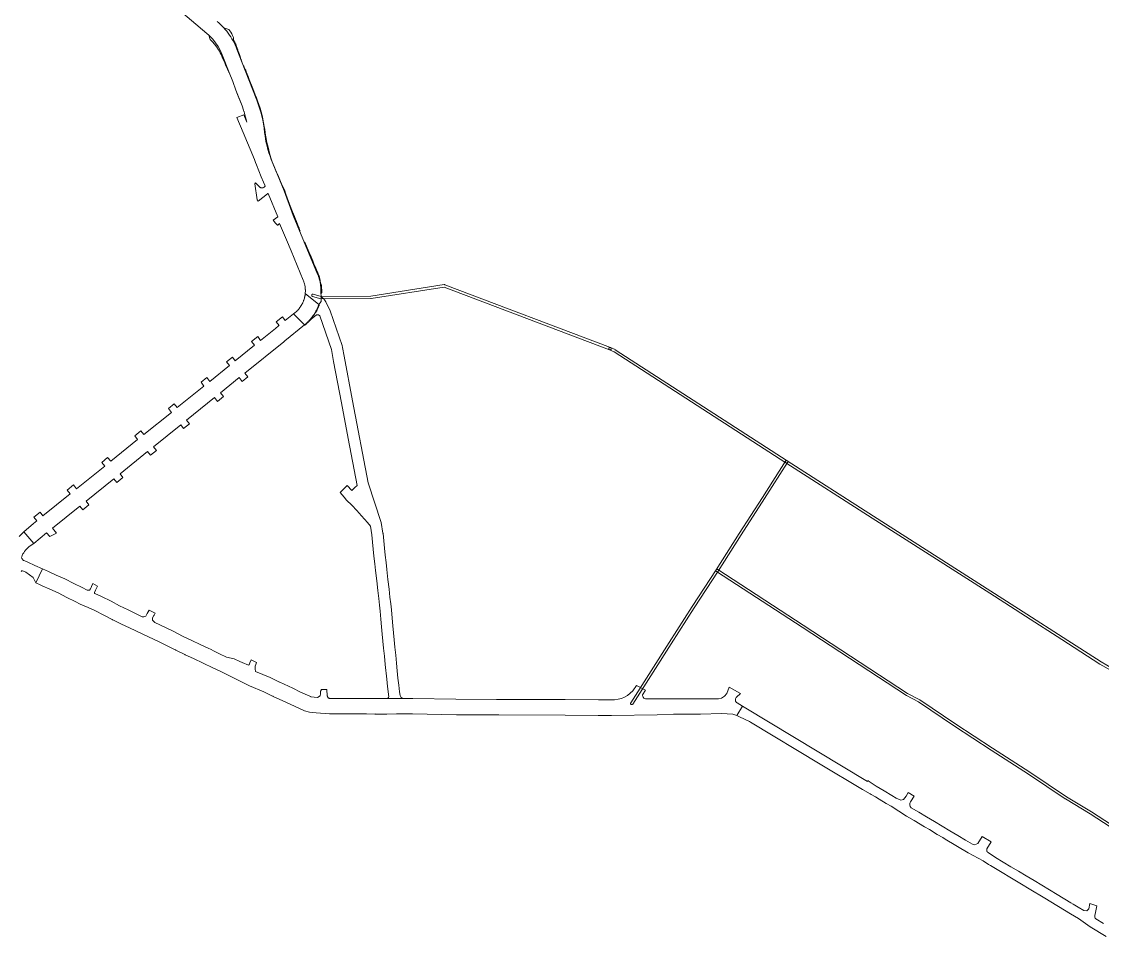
# Model space of a CAD drawing. Header units: inches. Extents: x 704148 to 723432, y 7075344 to 7101810.
# Drawn here: x 719821 to 721626, y 7090473 to 7092001 of the extents above; entities that cross this region are included whole.
import ezdxf

# ---------------------------------------------------------------- set-up
doc = ezdxf.new("R2010")
doc.units = ezdxf.units.IN
doc.header["$MEASUREMENT"] = 0
doc.layers.add('gisdb.gisadmin', color=7, linetype='Continuous', lineweight=9, true_color=0xccf5fc)

msp = doc.modelspace()

# ---------------------------------------------------------------- linework, layer by layer
at = {"layer": 'gisdb.gisadmin'}
for points in [[(720147.6355, 7092001.1181), (720150.5299, 7091998.5928), (720151.9779, 7091997.242), (720153.3386, 7091995.9725), (720156.0583, 7091993.2599), (720156.9681, 7091992.2899), (720158.686, 7091990.4582), (720161.2189, 7091987.5704), (720163.6542, 7091984.5998), (720165.989, 7091981.5497), (720168.2208, 7091978.4234), (720170.3472, 7091975.2244), (720172.3657, 7091971.9563), (720174.2742, 7091968.6228), (720176.0704, 7091965.2275), (720177.7525, 7091961.7741), (720179.3185, 7091958.2667), (720180.7667, 7091954.7089), (720213.8302, 7091869.4383), (720216.2308, 7091862.9385), (720218.421, 7091856.3647), (720220.3983, 7091849.7239), (720222.1609, 7091843.0228), (720223.7068, 7091836.2685), (720225.0345, 7091829.4679), (720226.1425, 7091822.6281), (720227.0298, 7091815.7562), (720227.7716, 7091809.9936), (720228.6942, 7091804.2572), (720229.7967, 7091798.5527), (720231.078, 7091792.8856), (720232.5368, 7091787.2616), (720234.1716, 7091781.6862), (720235.9809, 7091776.165), (720237.9629, 7091770.7034), (720239.5763, 7091766.6589), (720239.6104, 7091766.5502), (720239.6192, 7091766.5514), (720240.1156, 7091765.3068), (720259.6972, 7091718.3754), (720274.5234, 7091677.128), (720315.4037, 7091579.1495), (720316.3261, 7091576.8277), (720316.7876, 7091575.6661), (720316.805, 7091575.6119), (720316.806, 7091575.6088), (720317.1686, 7091574.4756), (720317.93, 7091572.0961), (720318.311, 7091570.9057), (720318.6096, 7091569.692), (720319.2067, 7091567.2655), (720319.5052, 7091566.0523), (720319.7201, 7091564.821), (720320.1497, 7091562.3596), (720320.3646, 7091561.1285), (720320.4948, 7091559.8854), (720320.7551, 7091557.4004), (720320.8853, 7091556.1575), (720320.9302, 7091554.9084), (720321.0198, 7091552.4116), (720321.024, 7091549.9133), (720321.3837, 7091539.6721), (720321.1917, 7091532.9772), (720317.3568, 7091528.1669), (720294.8344, 7091546.7261), (720294.8344, 7091546.7262), (720294.9283, 7091547.9842), (720294.9561, 7091548.3571), (720295.0211, 7091549.9913), (720295.0258, 7091550.9518), (720295.0291, 7091551.6267), (720294.9843, 7091553.1265), (720294.9802, 7091553.2615), (720294.96, 7091553.5729), (720294.8745, 7091554.8935), (720294.8294, 7091555.3453), (720294.7121, 7091556.5209), (720294.5251, 7091557.9046), (720294.4931, 7091558.1417), (720294.2179, 7091559.7538), (720294.0556, 7091560.5387), (720293.8867, 7091561.3554), (720293.6841, 7091562.1881), (720293.5001, 7091562.9446), (720293.0584, 7091564.5193), (720292.6583, 7091565.7756), (720292.5621, 7091566.0776), (720292.4766, 7091566.317), (720292.012, 7091567.6178), (720291.4086, 7091569.1379), (720271.0793, 7091617.8613), (720263.4404, 7091636.1695), (720252.0039, 7091663.5797), (720252.0038, 7091663.5797), (720248.7841, 7091660.9806), (720248.2251, 7091660.5293), (720245.1705, 7091664.3133), (720241.4641, 7091668.9047), (720241.4726, 7091668.9113), (720249.2277, 7091674.9079), (720233.0541, 7091713.6715), (720233.054, 7091713.6715), (720232.9845, 7091713.6714), (720232.915, 7091713.6689), (720232.8456, 7091713.664), (720232.825, 7091713.6618), (720232.778, 7091713.6569), (720232.7764, 7091713.6567), (720232.7075, 7091713.647), (720232.7067, 7091713.6468), (720232.639, 7091713.6348), (720232.571, 7091713.6203), (720232.5638, 7091713.6186), (720232.5035, 7091713.6035), (720232.4366, 7091713.5843), (720232.3704, 7091713.5628), (720232.305, 7091713.539), (720232.2676, 7091713.5239), (720232.2405, 7091713.513), (720232.2132, 7091713.5008), (720232.177, 7091713.4847), (720232.1144, 7091713.4542), (720232.053, 7091713.4216), (720232.0032, 7091713.3929), (720231.9927, 7091713.3868), (720231.9337, 7091713.35), (720231.876, 7091713.3112), (720231.8727, 7091713.3088), (720231.8197, 7091713.2703), (720231.7676, 7091713.2297), (720231.7648, 7091713.2276), (720216.1392, 7091700.6051), (720214.254, 7091702.9387), (720210.5543, 7091729.8845), (720211.9949, 7091731.2718), (720218.2407, 7091724.7865), (720218.6995, 7091724.3574), (720219.376, 7091723.8646), (720219.3762, 7091723.8644), (720219.377, 7091723.864), (720219.7387, 7091723.6545), (720220.1139, 7091723.4709), (720220.1149, 7091723.4704), (720220.1155, 7091723.4702), (720220.7011, 7091723.2446), (720220.7011, 7091723.2445), (720221.307, 7091723.0814), (720221.3077, 7091723.0812), (720221.3084, 7091723.0811), (720221.928, 7091722.9822), (720222.9739, 7091722.9627), (720223.5974, 7091723.0385), (720224.4093, 7091723.2399), (720224.41, 7091723.2401), (720224.4121, 7091723.2408), (720224.8033, 7091723.3827), (720224.8038, 7091723.3829), (720224.8039, 7091723.383), (720224.804, 7091723.383), (720225.5564, 7091723.7489), (720225.5567, 7091723.7491), (720225.5579, 7091723.7498), (720225.9114, 7091723.9702), (720225.9122, 7091723.9707), (720225.9124, 7091723.9709), (720225.9126, 7091723.971), (720226.4143, 7091724.3482), (720226.7257, 7091724.628), (720226.7258, 7091724.6281), (720226.7259, 7091724.6282), (720226.7259, 7091724.6283), (720227.2863, 7091725.2493), (720227.2867, 7091725.2498), (720227.2878, 7091725.2513), (720227.5333, 7091725.5884), (720227.8572, 7091726.1263), (720227.8573, 7091726.1265), (720227.8573, 7091726.1266), (720227.3207, 7091727.4127), (720225.217, 7091732.4546), (720221.3951, 7091741.6147), (720213.1522, 7091761.3705), (720211.5073, 7091765.3128), (720211.7749, 7091765.418), (720211.775, 7091765.418), (720209.9892, 7091770.6307), (720191.2285, 7091815.5914), (720180.7034, 7091840.8153), (720192.1254, 7091844.9447), (720197.4531, 7091832.7593), (720197.4532, 7091832.7591), (720195.7643, 7091839.5439), (720195.2751, 7091841.367), (720194.6376, 7091843.6387), (720193.5581, 7091847.2561), (720193.4877, 7091847.4767), (720193.1681, 7091848.6626), (720192.501, 7091850.5585), (720191.6483, 7091853.0852), (720189.2179, 7091859.8881), (720189.2158, 7091859.8941), (720178.898, 7091886.5038), (720174.0226, 7091900.7526), (720167.4591, 7091916.0048), (720156.1523, 7091945.1648), (720153.0392, 7091952.2586), (720149.3198, 7091959.054), (720145.0222, 7091965.4995), (720140.1793, 7091971.5459), (720134.8278, 7091977.1471), (720133.8688, 7091978.0099), (720133.8503, 7091978.0706), (720130.6159, 7091980.9366), (720130.6137, 7091980.9385), (720079.1892, 7092024.3159)], [(721641.3208, 7090916.6639), (721622.2262, 7090927.6315), (721622.1928, 7090927.6511), (721622.1388, 7090927.6846), (721558.896, 7090968.4472), (721498.026, 7091007.6154), (721438.1396, 7091045.8796), (721241.7563, 7091171.0514), (721097.868, 7091263.8458), (721097.6403, 7091264.0169), (721097.3979, 7091264.2676), (721097.2029, 7091264.5566), (721097.0609, 7091264.8751), (721096.9765, 7091265.2134), (721096.9521, 7091265.5612), (721096.9884, 7091265.9081), (721097.0844, 7091266.2432), (721097.2371, 7091266.5567), (721097.442, 7091266.8388), (721097.6928, 7091267.0811), (721097.9818, 7091267.2762), (721098.3002, 7091267.4182), (721098.6386, 7091267.5027), (721098.9864, 7091267.5271), (721099.3332, 7091267.4908), (721099.6685, 7091267.3948), (721099.9819, 7091267.242), (721100.0363, 7091267.2081), (721243.9156, 7091174.4195), (721440.2918, 7091049.2522), (721500.1855, 7091010.9833), (721561.0622, 7090971.8109), (721624.2644, 7090931.0745), (721643.292, 7090920.1454)], [(719816.892, 7091140.7735), (719821.8268, 7091145.6319), (719824.8839, 7091148.3247), (719841.4623, 7091128.9064), (719833.7885, 7091124.012), (719827.7154, 7091117.6873), (719826.0643, 7091115.7475), (719824.5885, 7091113.6711), (719823.2993, 7091111.4741), (719822.2065, 7091109.173), (719821.3184, 7091106.7855), (719821.0145, 7091105.7839)], [(719820.9992, 7091104.7487), (719821.0492, 7091104.5816), (719821.1918, 7091104.2635), (719821.3875, 7091103.9749), (719821.8151, 7091103.5497), (719822.2939, 7091103.0428), (719822.6773, 7091102.4605), (719822.8295, 7091102.1465), (719823.0921, 7091101.5004), (719823.3979, 7091101.0773), (719823.8029, 7091100.7477), (719824.278, 7091100.5346), (719824.7624, 7091100.3869), (719828.9801, 7091098.7875), (719831.41, 7091097.69), (719842.89, 7091092.49), (719856.0758, 7091086.5257), (719844.6331, 7091063.1654), (719840.0563, 7091072.3138), (719827.9853, 7091080.9836), (719821.6529, 7091083.9572), (719821.4836, 7091083.6497), (719821.1658, 7091083.212), (719820.4221, 7091082.4279)], [(721639.4456, 7090655.7428), (721605.9758, 7090677.4697), (721564.5715, 7090702.5474), (721564.4957, 7090702.5957), (721502.775, 7090743.8773), (721440.6297, 7090783.7255), (721379.1648, 7090823.5731), (721379.1293, 7090823.5966), (721319.2702, 7090864.2419), (721299.1675, 7090874.9558), (721299.0785, 7090875.0062), (721299.0143, 7090875.0464), (721124.6251, 7090988.9753), (720981.6487, 7091082.0819), (720981.4284, 7091082.248), (720981.1861, 7091082.4988), (720980.991, 7091082.7877), (720980.8491, 7091083.1063), (720980.7647, 7091083.4445), (720980.7402, 7091083.7924), (720980.7766, 7091084.1392), (720980.8725, 7091084.4744), (720981.0252, 7091084.7879), (720981.2301, 7091085.07), (720981.4808, 7091085.3123), (720981.7699, 7091085.5074), (720982.0884, 7091085.6494), (720982.4267, 7091085.7339), (720982.7745, 7091085.7583), (720983.1213, 7091085.722), (720983.4565, 7091085.6259), (720983.77, 7091085.4732), (720983.8319, 7091085.4344), (721126.8109, 7090992.3263), (721301.1277, 7090878.4446), (721321.2463, 7090867.7222), (721321.3353, 7090867.6718), (721321.4293, 7090867.6118), (721381.3607, 7090826.9175), (721442.7996, 7090787.0867), (721504.9528, 7090747.2335), (721504.9852, 7090747.2123), (721566.6822, 7090705.9465), (721608.0754, 7090680.8755), (721608.1282, 7090680.8424), (721641.5868, 7090659.1228)], [(721632.6201, 7090472.6819), (721606.2316, 7090488.7344), (721586.4903, 7090502.5602), (721573.1917, 7090510.5684), (721530.3539, 7090536.343), (721503.9485, 7090552.2319), (721491.1047, 7090559.9581), (721439.6771, 7090590.8967), (721436.373, 7090593.0237), (721427.2396, 7090598.9319), (721410.6232, 7090607.8052), (721402.0632, 7090612.3763), (721363.5953, 7090635.3598), (721359.696, 7090637.6927), (721350.6202, 7090643.1232), (721337.5186, 7090651.099), (721329.4003, 7090655.8185), (721311.7186, 7090666.0976), (721299.216, 7090673.3691), (721273.7443, 7090689.9329), (721265.3875, 7090694.8991), (721253.4794, 7090701.9835), (721247.2118, 7090705.6999), (721240.3266, 7090709.7826), (721238.4307, 7090710.8418), (721225.6762, 7090717.9771), (721155.1058, 7090760.4852), (721038.8166, 7090830.5321), (721036.9242, 7090831.6356), (721020.4256, 7090839.7009), (721015.9015, 7090841.9125), (721025.0411, 7090857.5082), (721027.8765, 7090855.8003), (721233.9318, 7090731.6828), (721234.4811, 7090732.8962), (721235.1201, 7090732.5101), (721248.31, 7090723.6501), (721261.65, 7090715.74), (721274.66, 7090708), (721282.2, 7090703.52), (721289.68, 7090700.49), (721294.33, 7090701.5), (721298.58, 7090707.17), (721302.0176, 7090712.886), (721311.8714, 7090707.0615), (721305.81, 7090697.36), (721304.89, 7090694.98), (721304.76, 7090692.61), (721305.55, 7090689.84), (721307.26, 7090687.2), (721319.76, 7090679.93), (721332.73, 7090672.39), (721345.7, 7090664.85), (721358.94, 7090656.79), (721371.81, 7090649.09), (721384.68, 7090641.39), (721397.56, 7090633.69), (721409.6, 7090626.49), (721413.03, 7090625.7), (721415.4, 7090626.49), (721418.31, 7090628.08), (721425.5535, 7090639.7195), (721440.5676, 7090630.4555), (721433.39, 7090619.07), (721433.1901, 7090618.0859), (721433.1572, 7090617.0822), (721433.2921, 7090616.0871), (721433.5911, 7090615.1284), (721434.0458, 7090614.233), (721434.6435, 7090613.426), (721435.3674, 7090612.73), (721447.92, 7090604.61), (721460.78, 7090596.88), (721473.64, 7090589.14), (721486.49, 7090581.4), (721499.35, 7090573.67), (721512.2, 7090565.94), (721525.05, 7090558.2), (721537.91, 7090550.47), (721550.76, 7090542.73), (721573.6, 7090528.99), (721577.3893, 7090526.7128), (721586.08, 7090521.49), (721595.22, 7090515.98), (721600.41, 7090515.48), (721603.87, 7090518.7), (721605.6958, 7090527.8855), (721617.3594, 7090523.8033), (721614.21, 7090509.74), (721614.06, 7090508.22), (721613.86, 7090506.8), (721613.84, 7090505.37), (721614.04, 7090504.12), (721614.56, 7090502.87), (721615.41, 7090501.84), (721628.29, 7090494.01)]]:
    msp.add_lwpolyline(points, dxfattribs=at)
for points in [[(720153.0392, 7091952.2586), (720156.1523, 7091945.1648), (720167.4591, 7091916.0048), (720167.1987, 7091916.6099), (720165.176, 7091921.1883), (720163.5398, 7091924.844), (720161.8766, 7091928.4893), (720160.4476, 7091931.6891), (720157.8524, 7091937.6544), (720156.2215, 7091941.3122), (720154.0955, 7091946.1291), (720152.9749, 7091948.4949), (720151.5253, 7091951.1807), (720149.9244, 7091953.7761), (720146.9535, 7091958.0546), (720142.9975, 7091963.1707), (720139.6261, 7091967.0597), (720136.6824, 7091970.1581), (720136.0799, 7091970.7623), (720133.8688, 7091978.0099), (720134.8278, 7091977.1471), (720140.1793, 7091971.5459), (720145.0222, 7091965.4995), (720149.3198, 7091959.054)], [(720187.5285, 7091937.3633), (720188.5818, 7091934.554), (720180.7667, 7091954.7089), (720179.3185, 7091958.2667), (720177.7525, 7091961.7741), (720176.0704, 7091965.2275), (720174.2742, 7091968.6228), (720172.3657, 7091971.9563), (720170.3472, 7091975.2244), (720168.2208, 7091978.4234), (720165.989, 7091981.5497), (720163.6542, 7091984.5998), (720161.2189, 7091987.5704), (720158.841, 7091990.2815), (720158.8451, 7091990.2826), (720167.0688, 7091987.8745), (720168.7737, 7091985.4056), (720170.4052, 7091982.892), (720171.962, 7091980.3362), (720172.5413, 7091979.2877), (720173.4156, 7091977.7228), (720173.9785, 7091976.6693), (720174.4313, 7091975.5498), (720174.7441, 7091974.3503), (720174.8105, 7091973.0134), (720174.87, 7091971.687), (720175.0641, 7091971.1229), (720175.4453, 7091969.9946), (720175.8172, 7091968.8662), (720176.2894, 7091967.7959), (720177.1511, 7091966.2726), (720177.7418, 7091965.264), (720178.442, 7091963.6582), (720178.6606, 7091963.1164), (720179.3018, 7091961.4867), (720180.1232, 7091959.3037), (720180.906, 7091957.1099), (720181.7964, 7091954.4464), (720181.9554, 7091953.4355), (720182.0034, 7091952.3816), (720182.0195, 7091951.8515), (720182.1046, 7091951.3483), (720183.7551, 7091948.7706), (720184.4707, 7091947.4393), (720184.8569, 7091946.5165), (720185.0497, 7091946.055), (720185.7014, 7091944.1626), (720186.1173, 7091942.7151), (720186.8913, 7091939.7975), (720187.4017, 7091937.8503)], [(720188.5818, 7091934.554), (720189.3317, 7091932.6997), (720190.263, 7091930.3795), (720191.1566, 7091928.0446), (720191.508, 7091927.1083), (720191.9774, 7091926.2178), (720192.9166, 7091924.4369), (720194.0915, 7091922.2111), (720195.0321, 7091920.4307), (720195.4097, 7091919.5046), (720196.2976, 7091917.1675), (720197.9389, 7091912.9775), (720199.4168, 7091909.2603), (720200.8568, 7091905.5285), (720202.4653, 7091901.3258), (720204.9441, 7091894.7791), (720207.177, 7091889.2097), (720211.2658, 7091878.4609), (720213.2473, 7091873.3302), (720215.0596, 7091868.5704), (720219.2389, 7091856.3046), (720222.053, 7091846.4415), (720223.2252, 7091841.7267), (720225.3364, 7091831.6914), (720226.4285, 7091825.3076), (720227.1252, 7091820.5006), (720227.7345, 7091815.7043), (720228.3725, 7091811.1466), (720229.342, 7091805.7117), (720230.7439, 7091798.9606), (720232.0661, 7091793.136), (720233.7911, 7091785.9856), (720235.7438, 7091778.8846), (720238.0861, 7091771.4058), (720239.5763, 7091766.6589), (720237.9629, 7091770.7034), (720235.9809, 7091776.165), (720234.1716, 7091781.6862), (720232.5368, 7091787.2616), (720231.078, 7091792.8856), (720229.7967, 7091798.5527), (720228.6942, 7091804.2572), (720227.7716, 7091809.9936), (720227.0298, 7091815.7562), (720226.1425, 7091822.6281), (720225.0345, 7091829.4679), (720223.7068, 7091836.2685), (720222.1609, 7091843.0228), (720220.3983, 7091849.7239), (720218.421, 7091856.3647), (720216.2308, 7091862.9385), (720213.8302, 7091869.4383)], [(720178.898, 7091886.5038), (720189.2158, 7091859.8941), (720183.6354, 7091873.6462), (720180.6757, 7091881.6152), (720178.963, 7091886.3138)], [(720192.501, 7091850.5585), (720193.1681, 7091848.6626), (720193.4877, 7091847.4767), (720192.5536, 7091850.4027)], [(720284.4024, 7091655.8803), (720285.3275, 7091653.5574), (720286.2548, 7091651.2355), (720285.3248, 7091651.2403), (720274.5234, 7091677.128), (720259.6972, 7091718.3754), (720240.1156, 7091765.3068), (720239.6192, 7091766.5514), (720245.9127, 7091751.4209), (720246.5022, 7091750.0415), (720248.2705, 7091745.9033), (720250.0963, 7091741.7891), (720252.3515, 7091736.7705), (720255.4243, 7091729.9259), (720256.4695, 7091727.6532), (720258.3729, 7091723.0296), (720260.4944, 7091717.9552), (720262.0363, 7091714.2643), (720264.6536, 7091706.3582), (720266.3322, 7091701.744), (720269.3624, 7091692.9472), (720273.4576, 7091683.2786), (720276.9633, 7091674.9893), (720278.7147, 7091670.8441), (720280.3797, 7091666.6628), (720282.4793, 7091661.0375)], [(720322.2649, 7091548.0337), (720322.1673, 7091546.4413), (720321.024, 7091549.9133), (720321.0198, 7091552.4116), (720320.9302, 7091554.9084), (720320.8853, 7091556.1575), (720320.7551, 7091557.4004), (720320.4948, 7091559.8854), (720320.3646, 7091561.1285), (720320.1497, 7091562.3596), (720319.7201, 7091564.821), (720319.5052, 7091566.0523), (720319.2067, 7091567.2655), (720318.6096, 7091569.692), (720318.311, 7091570.9057), (720317.93, 7091572.0961), (720317.1686, 7091574.4756), (720316.805, 7091575.6119), (720316.7876, 7091575.6661), (720316.3261, 7091576.8277), (720315.4037, 7091579.1495), (720293.1024, 7091632.5994), (720294.1503, 7091632.317), (720296.9046, 7091625.8812), (720299.8527, 7091618.9847), (720301.6202, 7091614.8461), (720303.3866, 7091610.7072), (720305.7203, 7091605.1795), (720307.4692, 7091601.0333), (720309.4225, 7091596.4305), (720311.3745, 7091591.8272), (720313.7153, 7091586.3025), (720315.0799, 7091583.0794), (720316.5556, 7091579.55), (720317.4491, 7091577.1942), (720317.8359, 7091576.0919), (720317.8659, 7091576.0052), (720318.0668, 7091575.408), (720318.4535, 7091574.2087), (720318.8199, 7091573.003), (720319.1308, 7091571.7816), (720319.3451, 7091570.5364), (720319.5391, 7091569.2897), (720319.7129, 7091568.042), (720319.9557, 7091566.8115), (720320.19, 7091565.5797), (720320.3743, 7091564.3392), (720321.4202, 7091561.8397), (720321.7057, 7091559.9759), (720321.8706, 7091558.7286), (720322.0796, 7091556.8515), (720322.2423, 7091554.9678), (720322.325, 7091553.709), (720322.3613, 7091551.8174), (720322.3583, 7091551.1866), (720322.3181, 7091549.2945)], [(720527.7836, 7091561.3455), (720804.7563, 7091456.421), (720805.0735, 7091456.2668), (720805.3556, 7091456.0619), (720805.5979, 7091455.8112), (720805.793, 7091455.5222), (720805.935, 7091455.2037), (720806.0195, 7091454.8654), (720806.0439, 7091454.5176), (720806.0076, 7091454.1707), (720805.9117, 7091453.8356), (720805.7588, 7091453.5221), (720805.554, 7091453.24), (720805.3032, 7091452.9977), (720805.0143, 7091452.8026), (720804.6958, 7091452.6606), (720804.3574, 7091452.5761), (720804.0096, 7091452.5516), (720803.6628, 7091452.5879), (720803.3351, 7091452.6811), (720526.8613, 7091557.4165), (720404.8612, 7091538.3104), (720404.5656, 7091538.2863), (720321.4269, 7091537.7098), (720321.3789, 7091537.7101), (720321.0321, 7091537.7464), (720320.8851, 7091537.7807), (720307.0614, 7091541.563), (720306.8733, 7091541.6248), (720306.5598, 7091541.7775), (720306.2777, 7091541.9824), (720306.0354, 7091542.2331), (720305.8403, 7091542.5221), (720305.6983, 7091542.8406), (720305.6138, 7091543.1788), (720305.5893, 7091543.5267), (720305.6256, 7091543.8735), (720305.7217, 7091544.2087), (720305.8744, 7091544.5222), (720306.0792, 7091544.8043), (720306.3299, 7091545.0466), (720306.6189, 7091545.2417), (720306.9374, 7091545.3837), (720307.2757, 7091545.4683), (720307.6236, 7091545.4927), (720307.9703, 7091545.4564), (720308.1173, 7091545.4221), (720321.675, 7091541.7125), (720404.3896, 7091542.2861), (720526.7655, 7091561.4511), (720527.1091, 7091561.4749), (720527.4559, 7091561.4386)], [(720293.8498, 7091494.2085), (720274.9932, 7091512.4035), (720277.5314, 7091514.4498), (720280.0033, 7091516.5887), (720280.0045, 7091516.5898), (720281.1838, 7091517.723), (720281.9946, 7091518.5584), (720282.3228, 7091518.8966), (720283.4204, 7091520.1091), (720283.8339, 7091520.5991), (720284.4751, 7091521.359), (720285.1626, 7091522.2338), (720285.4857, 7091522.6449), (720286.451, 7091523.9651), (720287.0411, 7091524.8343), (720287.3697, 7091525.3182), (720287.6739, 7091525.8016), (720288.2408, 7091526.7024), (720289.0632, 7091528.116), (720289.2075, 7091528.3852), (720289.8359, 7091529.5575), (720290.5581, 7091531.0249), (720290.6982, 7091531.3365), (720291.2287, 7091532.5165), (720291.847, 7091534.0306), (720292.1561, 7091534.8698), (720292.4122, 7091535.5653), (720292.9238, 7091537.1187), (720293.3809, 7091538.689), (720293.4999, 7091539.1577), (720293.7832, 7091540.2743), (720293.9768, 7091541.1666), (720294.13, 7091541.8725), (720294.287, 7091542.7405), (720294.4211, 7091543.4819), (720294.5085, 7091544.0843), (720294.656, 7091545.1004), (720294.7474, 7091545.9335), (720294.8344, 7091546.7262), (720294.8344, 7091546.7261), (720317.3568, 7091528.1669), (720317.3568, 7091528.1668), (720316.5457, 7091525.8412), (720316.14, 7091524.6778), (720315.6567, 7091523.5443), (720314.6905, 7091521.2783), (720314.2074, 7091520.1453), (720313.6487, 7091519.047), (720312.5321, 7091516.8517), (720311.9735, 7091515.7534), (720311.3421, 7091514.6953), (720310.08, 7091512.5803), (720309.4486, 7091511.5222), (720308.7473, 7091510.509), (720307.3454, 7091508.4839), (720306.6441, 7091507.4708), (720305.8761, 7091506.5073), (720304.3404, 7091504.5807), (720303.5728, 7091503.6178), (720302.7415, 7091502.7082), (720301.08, 7091500.8902), (720300.2487, 7091499.9806), (720299.358, 7091499.1292), (720297.5775, 7091497.4272), (720296.6869, 7091496.5759), (720295.7408, 7091495.7865)], [(720377.7225, 7091222.3575), (720381.38, 7091225.74), (720366.61, 7091304.4), (720355.19, 7091363.79), (720342.0215, 7091433.2941), (720338.4, 7091453.31), (720318.96, 7091509.58), (720316.83, 7091510.79), (720315.76, 7091511.03), (720314.46, 7091510.98), (720313.44, 7091510.74), (720312.94, 7091510.37), (720305.4112, 7091504.2943), (720300.7625, 7091500.5428), (720301.08, 7091500.8902), (720302.7415, 7091502.7082), (720303.5728, 7091503.6178), (720304.3404, 7091504.5807), (720305.8761, 7091506.5073), (720306.6441, 7091507.4708), (720308.7473, 7091510.509), (720309.4486, 7091511.5222), (720310.08, 7091512.5803), (720310.6292, 7091513.5007), (720311.3421, 7091514.6953), (720311.9735, 7091515.7534), (720312.5321, 7091516.8517), (720313.6487, 7091519.047), (720314.2074, 7091520.1453), (720314.6905, 7091521.2783), (720315.6567, 7091523.5443), (720316.14, 7091524.6778), (720316.5457, 7091525.8412), (720317.3568, 7091528.1668), (720321.1917, 7091532.9772), (720321.3837, 7091539.6721), (720321.3261, 7091541.3123), (720325.6974, 7091537.8961), (720329.0209, 7091532.9675), (720336.1809, 7091517.6075), (720356.3585, 7091459.5142), (720357.1064, 7091456.6373), (720359.7077, 7091442.0122), (720373.8575, 7091367.3291), (720399.8134, 7091230.5127), (720421.7901, 7091164.0227), (720424.6588, 7091146.0588), (720424.7179, 7091145.6064), (720426.179, 7091133.2478), (720427.3668, 7091121.1564), (720428.462, 7091109.4941), (720429.8043, 7091097.3739), (720431.0908, 7091085.7855), (720433.0174, 7091068.9046), (720434.8697, 7091052.4851), (720436.369, 7091039.2605), (720437.6307, 7091028.056), (720438.7438, 7091018.0382), (720439.8047, 7091004.1039), (720441.1478, 7090991.3663), (720443.349, 7090968.1003), (720444.6694, 7090955.9171), (720445.9464, 7090942.3705), (720447.2046, 7090928.9756), (720448.5508, 7090916.4742), (720449.749, 7090904.2122), (720451.173, 7090892.4174), (720452.4, 7090881.2687), (720453.3681, 7090875.236), (720455.2623, 7090871.984), (720458.0116, 7090870.1879), (720447.0398, 7090870.2096), (720431.32, 7090870.15), (720432.42, 7090870.44), (720433.41, 7090871.11), (720433.97, 7090871.96), (720434.18, 7090873.09), (720433.7556, 7090876.9592), (720433.255, 7090881.5236), (720432.31, 7090890.14), (720430.86, 7090902.15), (720428.3, 7090927.07), (720427.03, 7090940.59), (720425.78, 7090953.87), (720424.46, 7090966.05), (720423.19, 7090977.75), (720422.21, 7090989.83), (720420.88, 7091002.39), (720419.86, 7091015.94), (720418.75, 7091025.93), (720417.49, 7091037.12), (720415.99, 7091050.35), (720414.14, 7091066.75), (720412.21, 7091083.66), (720410.92, 7091095.28), (720409.56, 7091107.56), (720408.45, 7091119.38), (720407.27, 7091131.39), (720405.85, 7091143.37), (720403.75, 7091158.06), (720398.61, 7091164.08), (720388.84, 7091175.13), (720380.75, 7091184.39), (720372.38, 7091193.19), (720363.92, 7091201.65), (720359.7471, 7091206.513), (720353.0629, 7091214.1628), (720364.7787, 7091225.8438), (720372.47, 7091217.5)], [(720294.1769, 7091493.7687), (720292.6455, 7091493.2376), (720293.8498, 7091494.2085), (720295.7408, 7091495.7865), (720296.6869, 7091496.5759), (720297.5775, 7091497.4272), (720299.358, 7091499.1292), (720300.2487, 7091499.9806), (720301.08, 7091500.8902), (720302.7415, 7091502.7082), (720303.5728, 7091503.6178), (720304.3404, 7091504.5807), (720305.8761, 7091506.5073), (720306.6441, 7091507.4708), (720307.3454, 7091508.4839), (720308.7473, 7091510.509), (720309.4486, 7091511.5222), (720310.08, 7091512.5803), (720311.3421, 7091514.6953), (720311.9735, 7091515.7534), (720312.5321, 7091516.8517), (720313.6487, 7091519.047), (720314.2074, 7091520.1453), (720314.6905, 7091521.2783), (720315.6567, 7091523.5443), (720316.14, 7091524.6778), (720316.5457, 7091525.8412), (720317.3568, 7091528.1668), (720317.8845, 7091526.5613), (720317.6277, 7091525.8741), (720317.4011, 7091525.2847), (720316.9329, 7091524.1117), (720316.4451, 7091522.9469), (720315.3931, 7091520.6514), (720314.8148, 7091519.5291), (720313.9139, 7091517.8647), (720312.6512, 7091515.6829), (720311.6589, 7091514.0757), (720309.9208, 7091511.4551), (720309.1967, 7091510.4279), (720308.8286, 7091509.9189), (720306.9281, 7091507.4217), (720305.9064, 7091505.9532), (720304.7523, 7091504.468), (720303.5602, 7091503.012), (720302.3308, 7091501.5862), (720300.201, 7091499.2798), (720298.4191, 7091497.508), (720297.0373, 7091496.2258), (720295.6229, 7091494.979)], [(719841.4623, 7091128.9064), (719824.8839, 7091148.3247), (719841.0076, 7091162.5274), (719846.3929, 7091166.869), (719841.4084, 7091173.1588), (719851.7597, 7091181.3766), (719856.582, 7091175.0834), (719902.036, 7091211.7281), (719897.0633, 7091218.0377), (719907.9695, 7091226.7433), (719912.8975, 7091220.4846), (719959.8489, 7091258.3364), (719954.789, 7091264.4986), (719964.4987, 7091272.551), (719969.9256, 7091266.4602), (720014.8022, 7091302.6394), (720009.892, 7091309.0538), (720020.3368, 7091317.3117), (720025.2202, 7091311.0383), (720071.1248, 7091348.0463), (720066.1669, 7091354.3809), (720075.9654, 7091362.1947), (720080.9234, 7091355.9458), (720125.6796, 7091392.028), (720120.6924, 7091398.3132), (720130.5473, 7091406.1401), (720135.3838, 7091399.8514), (720168.1885, 7091426.2983), (720163.2334, 7091432.6376), (720173.0978, 7091440.4795), (720178.0083, 7091434.215), (720210.0803, 7091460.0712), (720205.1779, 7091466.4986), (720215.4242, 7091474.5746), (720220.276, 7091468.2909), (720245.1289, 7091488.3272), (720250.3317, 7091492.5216), (720251.1567, 7091493.1867), (720246.1821, 7091499.4931), (720246.1821, 7091499.4932), (720256.6073, 7091507.7817), (720261.4708, 7091501.5019), (720274.9932, 7091512.4035), (720293.8498, 7091494.2085), (720260.6455, 7091467.4395), (720259.0364, 7091466.0881), (720193.7772, 7091413.5307), (720198.7103, 7091407.1716), (720189.4563, 7091399.7848), (720184.4681, 7091406.0258), (720153.2575, 7091380.864), (720158.276, 7091374.6322), (720148.1394, 7091366.4562), (720143.1048, 7091372.679), (720096.5129, 7091335.1169), (720101.5007, 7091328.8393), (720091.6846, 7091320.9786), (720086.7369, 7091327.2356), (720041.2328, 7091290.5505), (720046.0985, 7091284.0916), (720036.2093, 7091276.3132), (720031.4021, 7091282.625), (719985.3769, 7091245.5198), (719990.2015, 7091239.0005), (719979.9379, 7091230.85), (719974.8952, 7091237.0696), (719928.6305, 7091199.7713), (719933.5826, 7091193.4404), (719923.5158, 7091185.3886), (719918.5354, 7091191.6327), (719872.6783, 7091154.6631), (719879.1278, 7091146.4147), (719867.975, 7091140.4494), (719862.5955, 7091146.5343)], [(721099.2657, 7091263.5513), (721098.9179, 7091263.5269), (721098.5712, 7091263.5632), (721098.2359, 7091263.6592), (721097.9225, 7091263.812), (721097.8667, 7091263.8466), (720810.7172, 7091449.3356), (720803.2189, 7091452.7294), (720803.0142, 7091452.8367), (720802.732, 7091453.0416), (720802.4897, 7091453.2924), (720802.2946, 7091453.5813), (720802.1526, 7091453.8998), (720802.0681, 7091454.2381), (720802.0437, 7091454.586), (720802.08, 7091454.9328), (720802.176, 7091455.268), (720802.3288, 7091455.5814), (720802.5337, 7091455.8636), (720802.7844, 7091456.1059), (720803.0734, 7091456.301), (720803.3918, 7091456.4429), (720803.7302, 7091456.5275), (720804.078, 7091456.5519), (720804.4248, 7091456.5156), (720804.7601, 7091456.4195), (720804.8687, 7091456.3741), (720812.503, 7091452.9187), (720812.7078, 7091452.8113), (720812.7636, 7091452.7767), (721100.0376, 7091267.2073), (721100.264, 7091267.0371), (721100.5064, 7091266.7864), (721100.7015, 7091266.4974), (721100.8434, 7091266.1789), (721100.9278, 7091265.8406), (721100.9522, 7091265.4928), (721100.9159, 7091265.1459), (721100.82, 7091264.8107), (721100.6672, 7091264.4973), (721100.4624, 7091264.2152), (721100.2115, 7091263.9729), (721099.9226, 7091263.7778), (721099.6041, 7091263.6358)], [(720840.4822, 7090859.8995), (720840.1344, 7090859.8751), (720839.7876, 7090859.9114), (720839.4524, 7090860.0075), (720839.1389, 7090860.1602), (720838.8567, 7090860.3651), (720838.6144, 7090860.6159), (720838.4194, 7090860.9048), (720838.2774, 7090861.2233), (720838.1929, 7090861.5616), (720838.1685, 7090861.9095), (720838.2048, 7090862.2563), (720838.3008, 7090862.5915), (720838.4536, 7090862.9049), (720838.4834, 7090862.9531), (720902.8429, 7090963.5863), (720940.9411, 7091023.8908), (720940.9613, 7091023.9222), (720981.0592, 7091084.8425), (721019.4614, 7091145.5787), (721058.5675, 7091206.0943), (721097.2669, 7091266.6047), (721097.442, 7091266.8388), (721097.6928, 7091267.0811), (721097.9818, 7091267.2762), (721098.3002, 7091267.4182), (721098.6386, 7091267.5027), (721098.9864, 7091267.5271), (721099.3332, 7091267.4908), (721099.6685, 7091267.3948), (721099.9819, 7091267.242), (721100.264, 7091267.0371), (721100.5064, 7091266.7864), (721100.7015, 7091266.4974), (721100.8434, 7091266.1789), (721100.9278, 7091265.8406), (721100.9522, 7091265.4928), (721100.9159, 7091265.1459), (721100.82, 7091264.8107), (721100.6672, 7091264.4973), (721100.6374, 7091264.4492), (721061.9318, 7091203.9291), (721022.8334, 7091143.4256), (720984.4311, 7091082.6891), (720984.4113, 7091082.6584), (720944.3136, 7091021.7382), (720906.2219, 7090961.4441), (720841.8538, 7090860.7974), (720841.6788, 7090860.5635), (720841.428, 7090860.3211), (720841.1391, 7090860.126), (720840.8205, 7090859.9841)], [(721015.9015, 7090841.9125), (721008.8713, 7090843.941), (720990.3975, 7090845.1468), (720955.3079, 7090844.0244), (720909.8291, 7090843.6373), (720882.8744, 7090842.8826), (720806.5898, 7090841.5063), (720784.2317, 7090841.5388), (720728.993, 7090842.209), (720618.2437, 7090842.5678), (720547.688, 7090842.7712), (720547.4249, 7090842.7755), (720474.2067, 7090844.1858), (720461.0794, 7090844.1931), (720447.2673, 7090844.1867), (720431.2939, 7090844.15), (720411.3439, 7090844.17), (720411.3198, 7090844.1739), (720411.2953, 7090844.1701), (720397.3653, 7090844.2101), (720397.3017, 7090844.2205), (720397.2371, 7090844.2108), (720381.9558, 7090844.33), (720335.2544, 7090844.34), (720312.9317, 7090846.1274), (720301.7117, 7090847.1974), (720293.4054, 7090849.4176), (720262.502, 7090863.7352), (720241.4886, 7090873.5375), (720241.1059, 7090873.7199), (720240.3659, 7090874.0799), (720240.3312, 7090874.1038), (720240.2938, 7090874.1151), (720225.5136, 7090881.362), (720201.9027, 7090891.2314), (720152.6087, 7090915.5243), (720140.6017, 7090921.0943), (720140.5764, 7090921.111), (720140.5492, 7090921.1187), (720108.2928, 7090936.6196), (720094.1241, 7090943.225), (720093.9193, 7090943.3611), (720093.7061, 7090943.4244), (720078.6261, 7090950.7844), (720078.1837, 7090951.0946), (720077.685, 7090951.2677), (720050.6975, 7090964.877), (720032.7036, 7090973.1642), (720011.5649, 7090983.1968), (720001.2849, 7090988.0368), (720001.2471, 7090988.0625), (720001.2027, 7090988.0756), (719987.7527, 7090994.4656), (719987.7495, 7090994.4678), (719987.7458, 7090994.4689), (719973.4858, 7091001.2489), (719972.87, 7091001.6736), (719972.165, 7091001.9237), (719958.4286, 7091009.4436), (719943.2807, 7091016.9033), (719932.3511, 7091021.9778), (719919.0957, 7091027.6483), (719910.3457, 7091031.9983), (719910.3368, 7091032.0047), (719910.3263, 7091032.008), (719896.5563, 7091038.868), (719896.4717, 7091038.9288), (719896.3681, 7091038.9627), (719881.9068, 7091046.3139), (719868.1202, 7091052.5482), (719855.4432, 7091058.2769), (719855.4404, 7091058.2787), (719855.4369, 7091058.2797), (719851.8337, 7091059.9091), (719844.6331, 7091063.1654), (719856.0758, 7091086.5257), (719866.15, 7091081.97), (719878.83, 7091076.24), (719893.16, 7091069.76), (719908.15, 7091062.14), (719921.92, 7091055.28), (719930.67, 7091050.93), (719934.17, 7091050.93), (719935.86, 7091053.14), (719937.0086, 7091055.6768), (719937.6787, 7091057.1566), (719939.8812, 7091062.0211), (719947.7752, 7091057.9133), (719944.5127, 7091051.1091), (719942.72, 7091047.37), (719942.66, 7091046.71), (719942.94, 7091045.85), (719943.3, 7091045.56), (719954.5, 7091040.36), (719970.42, 7091032.52), (719984.65, 7091024.73), (719998.91, 7091017.95), (720012.36, 7091011.56), (720022.64, 7091006.72), (720025.32, 7091006.36), (720028.37, 7091007.8), (720030.7261, 7091011.869), (720034.1959, 7091017.8614), (720044.3152, 7091012.4672), (720042.4861, 7091009.4028), (720042.05, 7091008.6723), (720039.84, 7091004.97), (720039.59, 7091000.99), (720043.58, 7090996.78), (720061.58, 7090988.49), (720074.46, 7090982.55), (720090.03, 7090974.15), (720105.11, 7090966.79), (720119.31, 7090960.17), (720132.56, 7090953.95), (720137.46, 7090951.8), (720141.3631, 7090949.43), (720151.543, 7090944.68), (720163.55, 7090939.11), (720175.9, 7090936.41), (720185.46, 7090931.73), (720189.32, 7090930.35), (720199.95, 7090925.73), (720200.3, 7090926.57), (720200.89, 7090926.27), (720202.2361, 7090929.4878), (720204.3732, 7090934.5964), (720213.4901, 7090930.2658), (720212.9566, 7090928.7732), (720212.2945, 7090926.9206), (720211.19, 7090923.83), (720211.19, 7090919.87), (720211.93, 7090915.22), (720236.26, 7090905.05), (720251.74, 7090897.46), (720252.48, 7090897.1), (720273.81, 7090887.15), (720286.92, 7090880.6), (720302.53, 7090874.02), (720304.27, 7090873.56), (720304.18, 7090873.08), (720315.4, 7090872.01), (720319.99, 7090874.76), (720320.0886, 7090877.7117), (720320.19, 7090880.75), (720320.25, 7090882.73), (720321.51, 7090882.77), (720321.5743, 7090885.1152), (720330.9205, 7090885.0393), (720331.71, 7090874.39), (720331.8416, 7090873.6859), (720332.0789, 7090873.01), (720332.4164, 7090872.3781), (720332.846, 7090871.8049), (720333.358, 7090871.3038), (720333.9402, 7090870.8866), (720334.5792, 7090870.5628), (720335.26, 7090870.34), (720382.06, 7090870.33), (720397.44, 7090870.21), (720411.37, 7090870.17), (720431.32, 7090870.15), (720440.4276, 7090870.1709), (720447.0401, 7090870.1753), (720447.0398, 7090870.2096), (720461.3906, 7090870.1813), (720474.3771, 7090870.1627), (720546.2197, 7090868.7677), (720614.2247, 7090868.5599), (720729.0103, 7090868.2091), (720784.8082, 7090868.0386), (720805.9352, 7090867.974), (720811.6882, 7090867.9704), (720817.3927, 7090868.715), (720822.952, 7090870.1951), (720828.2717, 7090872.3855), (720833.2613, 7090875.2491), (720837.8362, 7090878.7372), (720841.9186, 7090882.7907), (720848.1585, 7090891.8695), (720863.3178, 7090883.9255), (720858.44, 7090876.38), (720858.37, 7090875.64), (720858.86, 7090873.52), (720859.35, 7090872.12), (720860.32, 7090870.86), (720861.77, 7090869.79), (720862.93, 7090869.41), (720884.57, 7090869.39), (720909.29, 7090869.31), (720956.04, 7090869.41), (720985.07, 7090869.41), (720990.08, 7090870.55), (720994.93, 7090873.94), (720998.97, 7090878.64), (721002.71, 7090888.94), (721021.809, 7090878.6901), (721015.1604, 7090872.3022), (721014.4873, 7090871.5569), (721013.9492, 7090870.709), (721013.5614, 7090869.7827), (721013.3349, 7090868.8043), (721013.2763, 7090867.8018), (721013.3871, 7090866.8037), (721013.6642, 7090865.8384), (721014.0998, 7090864.9335), (721014.6813, 7090864.1148), (721015.3923, 7090863.4056), (721016.2125, 7090862.8261), (721025.0411, 7090857.5082)]]:
    msp.add_lwpolyline(points, close=True, dxfattribs=at)

doc.saveas('drawing.dxf')
